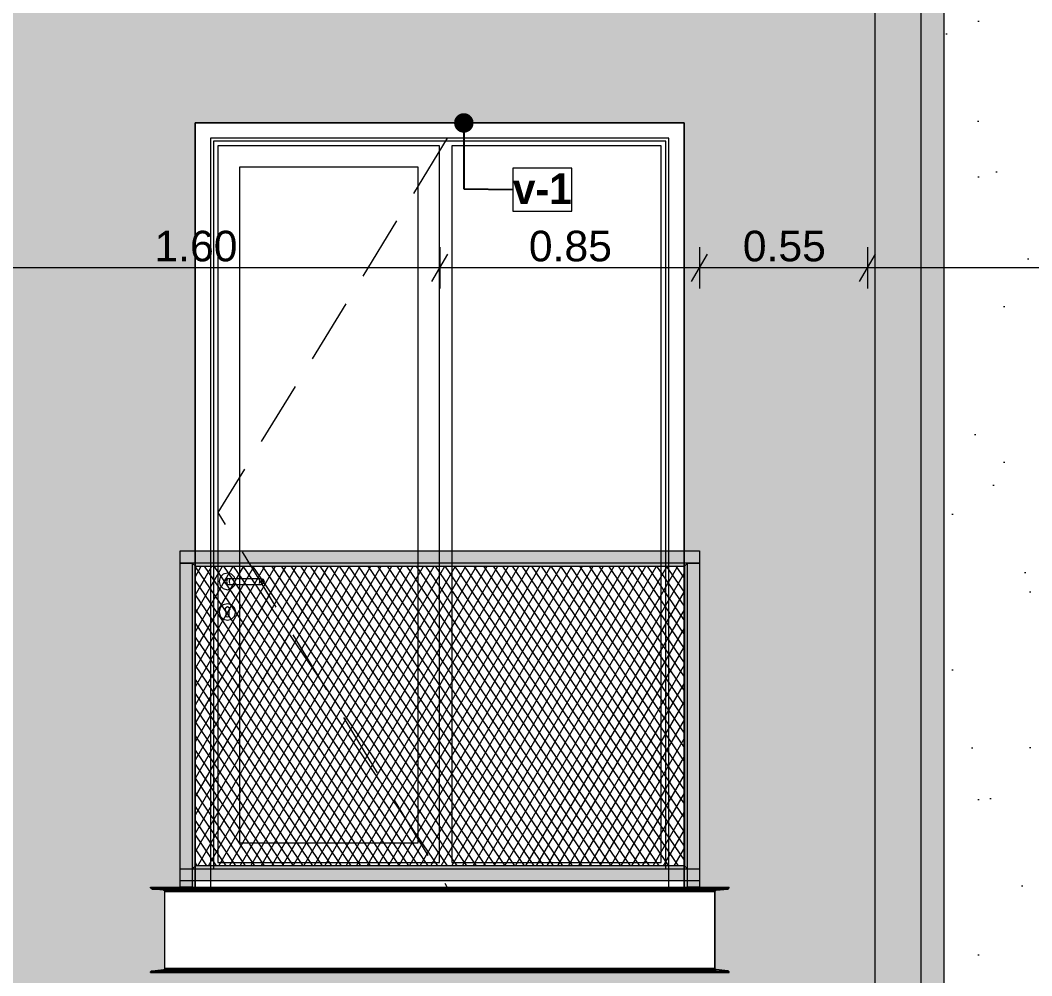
# Model space of a CAD drawing. Header units: millimetres. Extents: x 475206255 to 476720147, y 4620882299 to 4621447368.
# Drawn here: x 475499163 to 475502472, y 4621136655 to 4621139781 of the extents above; entities that cross this region are included whole.
import ezdxf

# ---------------------------------------------------------------- set-up
doc = ezdxf.new("R2010")
doc.units = ezdxf.units.MM
doc.header["$MEASUREMENT"] = 0
doc.set_wipeout_variables(frame=1)
doc.linetypes.add('Hidden Line', pattern=[317.5, 211.666667, -105.833333])
for name, color, linetype, lineweight in [('2D Drafting - General_Pen_No__7_Pen_No__7', 7, 'Continuous', 0), ('Dimensioning - General_Pen_No__142', 142, 'Continuous', 0), ('New_2D Drafting - General_Pen_No__30_Pen_No__9_Pen_No__9_Pen_No__253', 252, 'Continuous', 0), ('New_2D Drafting - General_Pen_No__30_Pen_No__9_Pen_No__9_Pen_No__255', 255, 'Continuous', 0), ('New_2D Drafting - General_Pen_No__30_Pen_No__9_Pen_No__9_Pen_No__42', 250, 'Continuous', 0), ('New_2D Drafting - General_Pen_No__30_Pen_No__9_Pen_No__9_Pen_No__7', 7, 'Continuous', 0), ('New_2D Drafting - General_Pen_No__4', 7, 'Continuous', 0), ('New_2D Drafting - General_Pen_No__7', 7, 'Continuous', 0), ('New_Annotation - Label_Pen_No__1', 1, 'Continuous', 0), ('New_Structural - Bearing_Pen_No__250', 7, 'Continuous', 0), ('Structural - Bearing_Pen_No__250', 7, 'Continuous', 0), ('zoma_Pen_No__142', 142, 'Continuous', 0)]:
    doc.layers.add(name, color=color, linetype=linetype, lineweight=lineweight)
doc.layers.add('Dimensioning - General', color=7, linetype='Continuous')
doc.layers.add('zoma', color=7, linetype='Continuous')
doc.styles.add('GENERATED_STYLE_2', font='arial.ttf')
doc.styles.add('GENERATED_STYLE_5', font='')
doc.styles.get('GENERATED_STYLE_5').set_extended_font_data('Avaza', bold=True)
doc.dimstyles.new('GENERATED_STYLE__18', dxfattribs={"dimtxt": 100, "dimasz": 68.640772, "dimexe": 0.18, "dimexo": 0.0625, "dimgap": 0, "dimtad": 1, "dimtih": 1, "dimtoh": 1, "dimlfac": 0.001, "dimzin": 0, "dimdsep": 46, "dimtxsty": 'GENERATED_STYLE_2', "dimblk": 'ARROWHEAD_2', "dimblk1": 'ARROWHEAD_2', "dimblk2": 'ARROWHEAD_2', "dimcen": 0.09, "dimse1": 1, "dimse2": 1, "dimclrd": 142, "dimclre": 142, "dimclrt": 142, "dimadec": 0, "dimazin": 0, "dimtfac": 1, "dimtdec": 4, "dimtmove": 0, "dimatfit": 3, "dimfxl": 1, "dimtolj": 1, "dimtzin": 0, "dimarcsym": 0})
doc.dimstyles.new('GENERATED_STYLE__3', dxfattribs={"dimtxt": 200, "dimasz": 64.421331, "dimexe": 0.18, "dimexo": 3, "dimgap": 0, "dimtad": 1, "dimtih": 1, "dimtoh": 1, "dimlfac": 0.001, "dimzin": 0, "dimdsep": 46, "dimtxsty": 'GENERATED_STYLE_2', "dimblk": 'ARROWHEAD_2', "dimblk1": 'ARROWHEAD_2', "dimblk2": 'ARROWHEAD_2', "dimcen": 0.09, "dimclrd": 142, "dimclre": 142, "dimclrt": 142, "dimadec": 0, "dimazin": 0, "dimtfac": 1, "dimtdec": 4, "dimtmove": 0, "dimatfit": 3, "dimfxl": 1, "dimtolj": 1, "dimtzin": 0, "dimarcsym": 0})
doc.dimstyles.new('GENERATED_STYLE__33', dxfattribs={"dimtxt": 0.18, "dimasz": 127.68, "dimexe": 0.18, "dimexo": 0.0625, "dimgap": 0, "dimtad": 0, "dimtih": 1, "dimtoh": 1, "dimdec": 4, "dimzin": 0, "dimdsep": 46, "dimcen": 0.09, "dimadec": 0, "dimazin": 0, "dimtfac": 1, "dimtdec": 4, "dimtmove": 0, "dimatfit": 3, "dimldrblk": 'ARROWHEAD_11', "dimfxl": 1, "dimtolj": 1, "dimtzin": 0, "dimarcsym": 0})

# ---------------------------------------------------------------- blocks, each defined once
blk = doc.blocks.new('*D1559', base_point=(475826095.8, 4621095193.2))
at = {"layer": 'zoma_Pen_No__142', "color": 142, "linetype": 'Continuous', "lineweight": 0, "transparency": 16777216}
for p, q in [((475496084.6, 4621128706.2), (475496084.6, 4621128833.3)), ((475502184.6, 4621128706.2), (475502184.6, 4621128833.3)), ((475496109.1, 4621128812.1), (475496060.2, 4621128727.4)), ((475502209.1, 4621128812.1), (475502160.2, 4621128727.4)), ((475496084.6, 4621128769.8), (475502184.6, 4621128769.8))]:
    blk.add_line(p, q, dxfattribs=at)
at = {"layer": 'zoma_Pen_No__142', "color": 142, "lineweight": 0, "transparency": 16777216, "char_height": 200, "attachment_point": 7, "style": 'GENERATED_STYLE_2'}
for s, insert in [('\\A1;{\\pql;\\fArial|b0|i0|c204|p0;\\W1.000000;0.40}', (475496109.1, 4621128809.8)), ('\\A1;{\\pql;\\fArial|b0|i0|c204|p0;\\W1.000000;6.10}', (475498867.7, 4621128809.8)), ('\\A1;{\\pql;\\fArial|b0|i0|c204|p0;\\W1.000000;0.40}', (475501626.3, 4621128809.8))]:
    blk.add_mtext(s, dxfattribs=dict(at, insert=insert))
blk = doc.blocks.new('ARROWHEAD_2')
at = {"color": 0, "linetype": 'Continuous', "lineweight": 0}
for p, q in [((-0.378, -0.655), (0.378, 0.655)), ((0, 0), (-1, 0))]:
    blk.add_line(p, q, dxfattribs=at)
blk = doc.blocks.new('*D1560', base_point=(475826095.8, 4621095193.2))
at = {"layer": 'zoma_Pen_No__142', "color": 142, "linetype": 'Continuous', "lineweight": 0, "transparency": 16777216}
for p, q in [((475502184.6, 4621128706.2), (475502184.6, 4621128833.3)), ((475502584.6, 4621128706.2), (475502584.6, 4621128833.3)), ((475502209.1, 4621128812.1), (475502160.2, 4621128727.4)), ((475502609.1, 4621128812.1), (475502560.2, 4621128727.4)), ((475502184.6, 4621128769.8), (475502584.6, 4621128769.8))]:
    blk.add_line(p, q, dxfattribs=at)
blk = doc.blocks.new('ARROWHEAD_11')
at = {"color": 0, "linetype": 'Continuous', "lineweight": 0}
blk.add_line((0, 0), (-1, 0), dxfattribs=at)
at = {"color": 0, "linetype": 'Continuous', "lineweight": 0, "const_width": 0.25, "flags": 128}
blk.add_lwpolyline([(-0.125, 0, 1), (0.125, 0, 1)], format="xyb", close=True, dxfattribs=at)
blk = doc.blocks.new('*D2207', base_point=(475826095.8, 4621095193.2))
at = {"layer": 'Dimensioning - General_Pen_No__142', "color": 142, "linetype": 'Continuous', "lineweight": 0, "transparency": 16777216}
for p, q in [((475501935.3, 4621139038.6), (475501935.3, 4621138903.1)), ((475503435.3, 4621139038.6), (475503435.3, 4621138903.1)), ((475501909.2, 4621138925.7), (475501961.3, 4621139016)), ((475503409.2, 4621138925.7), (475503461.3, 4621139016)), ((475503435.3, 4621138970.8), (475501935.3, 4621138970.8))]:
    blk.add_line(p, q, dxfattribs=at)
at = {"layer": 'Dimensioning - General_Pen_No__142', "color": 142, "lineweight": 0, "transparency": 16777216, "insert": (475502551.8, 4621138990.8), "char_height": 100, "attachment_point": 7, "style": 'GENERATED_STYLE_2'}
blk.add_mtext('\\A1;{\\pql;\\fArial|b0|i0|c204|p0;\\W1.000000;1.50}', dxfattribs=at)
blk = doc.blocks.new('*D2208', base_point=(475826095.8, 4621095193.2))
at = {"layer": 'Dimensioning - General_Pen_No__142', "color": 142, "linetype": 'Continuous', "lineweight": 0, "transparency": 16777216}
for p, q in [((475501385.4, 4621139038.6), (475501385.4, 4621138903.1)), ((475501935.3, 4621139038.6), (475501935.3, 4621138903.1)), ((475501359.3, 4621138925.7), (475501411.4, 4621139016)), ((475501909.2, 4621138925.7), (475501961.3, 4621139016)), ((475501935.3, 4621138970.8), (475501385.4, 4621138970.8))]:
    blk.add_line(p, q, dxfattribs=at)
at = {"layer": 'Dimensioning - General_Pen_No__142', "color": 142, "lineweight": 0, "transparency": 16777216, "insert": (475501526.9, 4621138990.8), "char_height": 100, "attachment_point": 7, "style": 'GENERATED_STYLE_2'}
blk.add_mtext('\\A1;{\\pql;\\fArial|b0|i0|c204|p0;\\W1.000000;0.55}', dxfattribs=at)
blk = doc.blocks.new('*D2209', base_point=(475826095.8, 4621095193.2))
at = {"layer": 'Dimensioning - General_Pen_No__142', "color": 142, "linetype": 'Continuous', "lineweight": 0, "transparency": 16777216}
for p, q in [((475500535.1, 4621139038.6), (475500535.1, 4621138903.1)), ((475501385.4, 4621139038.6), (475501385.4, 4621138903.1)), ((475500509, 4621138925.7), (475500561.2, 4621139016)), ((475501359.3, 4621138925.7), (475501411.4, 4621139016)), ((475501385.4, 4621138970.8), (475500535.1, 4621138970.8))]:
    blk.add_line(p, q, dxfattribs=at)
at = {"layer": 'Dimensioning - General_Pen_No__142', "color": 142, "lineweight": 0, "transparency": 16777216, "insert": (475500826.8, 4621138990.8), "char_height": 100, "attachment_point": 7, "style": 'GENERATED_STYLE_2'}
blk.add_mtext('\\A1;{\\pql;\\fArial|b0|i0|c204|p0;\\W1.000000;0.85}', dxfattribs=at)
blk = doc.blocks.new('*D2210', base_point=(475826095.8, 4621095193.2))
at = {"layer": 'Dimensioning - General_Pen_No__142', "color": 142, "linetype": 'Continuous', "lineweight": 0, "transparency": 16777216}
for p, q in [((475498935.1, 4621139038.6), (475498935.1, 4621138903.1)), ((475500535.1, 4621139038.6), (475500535.1, 4621138903.1)), ((475498909, 4621138925.7), (475498961.2, 4621139016)), ((475500509, 4621138925.7), (475500561.2, 4621139016)), ((475500535.1, 4621138970.8), (475498935.1, 4621138970.8))]:
    blk.add_line(p, q, dxfattribs=at)
at = {"layer": 'Dimensioning - General_Pen_No__142', "color": 142, "lineweight": 0, "transparency": 16777216, "insert": (475499601.6, 4621138990.8), "char_height": 100, "attachment_point": 7, "style": 'GENERATED_STYLE_2'}
blk.add_mtext('\\A1;{\\pql;\\fArial|b0|i0|c204|p0;\\W1.000000;1.60}', dxfattribs=at)

msp = doc.modelspace()

# ---------------------------------------------------------------- hatches: boundary and pattern name
at = {"layer": 'New_2D Drafting - General_Pen_No__30_Pen_No__9_Pen_No__9_Pen_No__253', "linetype": 'Continuous', "lineweight": 0}
h = msp.add_hatch(dxfattribs=at)
h.set_pattern_fill('BRICK___RUNNING_BOND', color=252, style=0, pattern_type=2)
h.set_pattern_definition([(0, (475826095.757, 4621095193.19), (0, 66.64), []), (90, (475826095.76, 4621095193.2), (-244.8, 0), [66.64, -66.64]), (90, (475826218.16, 4621095259.83), (-244.8, 0), [66.64, -66.64])])
h.paths.add_polyline_path([(475495684.877, 4621143744.467), (475502184.877, 4621143744.467), (475502184.877, 4621130544.873), (475502184.877, 4621130444.873), (475495684.877, 4621130444.873)])
h.paths.add_polyline_path([(475496084.87, 4621131644.895), (475498785.102, 4621131644.895), (475498785.102, 4621143344.917), (475496084.87, 4621143344.917)], flags=0)
h.paths.add_polyline_path([(475499734.627, 4621136664.899), (475499635.661, 4621136664.899), (475499635.661, 4621136944.899), (475499734.627, 4621136944.899), (475499734.627, 4621139444.911), (475501334.626, 4621139444.911), (475501334.626, 4621136944.899), (475501435.661, 4621136944.899), (475501435.661, 4621136664.899), (475501334.626, 4621136664.899)], flags=0)
h.paths.add_polyline_path([(475499635.661, 4621139864.899), (475501435.661, 4621139864.899), (475501435.661, 4621140144.899), (475501334.626, 4621140144.899), (475501334.626, 4621142644.905), (475499734.627, 4621142644.905), (475499734.627, 4621140144.899), (475499635.661, 4621140144.899)], flags=0)
h.paths.add_polyline_path([(475499635.661, 4621133464.899), (475499635.661, 4621133744.899), (475499734.627, 4621133744.899), (475499734.627, 4621136244.91), (475501334.626, 4621136244.91), (475501334.626, 4621133744.899), (475501435.661, 4621133744.899), (475501435.661, 4621133464.899), (475501334.626, 4621133464.899), (475499734.627, 4621133464.899)], flags=0)
h.paths.add_polyline_path([(475499788.676, 4621131444.91), (475499788.676, 4621133044.91), (475501388.676, 4621133044.91), (475501388.676, 4621131444.91)], flags=0)
at = {"layer": 'New_2D Drafting - General_Pen_No__30_Pen_No__9_Pen_No__9_Pen_No__255', "linetype": 'Continuous', "lineweight": 0}
for points in [[(475501959.772, 4621143044.643), (475502109.772, 4621143044.642), (475502109.76, 4621130444.873), (475501959.76, 4621130444.873)], [(475501385.661, 4621138044.9), (475501385.661, 4621138004.9), (475499685.661, 4621138004.9), (475499685.661, 4621138044.9)], [(475499725.667, 4621136944.899), (475499685.661, 4621136944.899), (475499685.661, 4621138004.9), (475499725.667, 4621138004.9)], [(475499725.667, 4621137004.899), (475499735.667, 4621137014.899), (475499735.667, 4621137994.9), (475499725.667, 4621138004.9)], [(475501335.654, 4621137994.9), (475501345.654, 4621138004.9), (475499725.667, 4621138004.9), (475499735.667, 4621137994.9)], [(475501335.654, 4621137014.899), (475501345.654, 4621137004.899), (475501345.654, 4621138004.9), (475501335.654, 4621137994.9)], [(475501385.661, 4621136944.899), (475501345.654, 4621136944.899), (475501345.654, 4621138004.9), (475501385.661, 4621138004.9)], [(475501385.661, 4621137004.899), (475501385.661, 4621136964.899), (475499685.661, 4621136964.899), (475499685.661, 4621137004.899)], [(475501345.654, 4621137004.899), (475501335.654, 4621137014.899), (475499735.667, 4621137014.899), (475499725.667, 4621137004.899)]]:
    msp.add_hatch(color=255, dxfattribs=at).paths.add_polyline_path(points)
at = {"layer": 'New_2D Drafting - General_Pen_No__30_Pen_No__9_Pen_No__9_Pen_No__42', "linetype": 'Continuous', "lineweight": 0}
h = msp.add_hatch(dxfattribs=at)
h.set_pattern_fill('CUT_STONE', color=250, style=0, pattern_type=2)
h.set_pattern_definition([(45, (475826095.76, 4621095993.2), (-254.55844, 254.55844), [0, -240, 0, -360]), (110, (475826895.76, 4621095993.2), (338.28934, 123.12725), [0, -176, 0, -304])])
h.paths.add_polyline_path([(475502184.877, 4621143744.467), (475502184.877, 4621133044.875), (475502184.877, 4621130444.873), (475502584.792, 4621130444.873), (475502584.792, 4621133044.875), (475504235.065, 4621133044.875), (475504235.065, 4621130444.873), (475507435.487, 4621130444.873), (475507435.487, 4621133044.875), (475508935.073, 4621133044.875), (475508935.073, 4621130444.873), (475509484.934, 4621130444.873), (475509484.934, 4621143744.467)])
h.paths.add_polyline_path([(475508934.77, 4621139444.875), (475507434.77, 4621139444.875), (475507434.77, 4621136944.874), (475508934.77, 4621136944.874)], flags=0)
h.paths.add_polyline_path([(475508934.77, 4621140144.874), (475508934.77, 4621142644.874), (475507434.77, 4621142644.874), (475507434.77, 4621140144.874)], flags=0)
h.paths.add_polyline_path([(475508934.77, 4621133744.874), (475508934.77, 4621136244.874), (475507434.77, 4621136244.874), (475507434.77, 4621133744.874)], flags=0)
h.paths.add_polyline_path([(475504234.782, 4621136244.874), (475502734.782, 4621136244.874), (475502734.782, 4621133744.874), (475504234.782, 4621133744.874)], flags=0)
h.paths.add_polyline_path([(475504234.782, 4621142644.874), (475502734.782, 4621142644.874), (475502734.782, 4621140144.874), (475504234.782, 4621140144.874)], flags=0)
h.paths.add_polyline_path([(475502734.782, 4621136944.874), (475504234.782, 4621136944.874), (475504234.782, 4621139444.875), (475502734.782, 4621139444.875)], flags=0)
at = {"layer": 'New_2D Drafting - General_Pen_No__7', "linetype": 'Continuous', "lineweight": 0}
h = msp.add_hatch(dxfattribs=at)
h.set_pattern_fill('BATT_INSULATION', style=0, pattern_type=2)
h.set_pattern_definition([(60, (475826095.757, 4621095193.19), (-25.980762, 15), []), (124.306619, (475826095.757, 4621095193.19), (23.8156986, 11.25), [])])
h.paths.add_polyline_path([(475499735.667, 4621137994.9), (475501335.654, 4621137994.9), (475501335.654, 4621137014.899), (475499735.667, 4621137014.899)])

# ---------------------------------------------------------------- linework, layer by layer
at = {"layer": '2D Drafting - General_Pen_No__7_Pen_No__7', "color": 7, "linetype": 'Continuous', "lineweight": 0, "flags": 128}
for points in [[(475499738.752, 4621136944.905), (475501334.635, 4621136944.91), (475501334.627, 4621139444.911), (475499734.627, 4621139444.905)], [(475499734.627, 4621139444.905), (475499734.635, 4621136944.905), (475499738.752, 4621136944.905)]]:
    msp.add_lwpolyline(points, dxfattribs=at)
for points in [[(475501284.627, 4621139394.909), (475499784.627, 4621139394.904), (475499784.635, 4621136944.905), (475501284.635, 4621136944.912)], [(475501274.627, 4621139384.909), (475499794.627, 4621139384.904), (475499794.635, 4621137004.907), (475501274.635, 4621137004.912)], [(475500534.631, 4621139369.907), (475499809.627, 4621139369.904), (475499809.635, 4621137024.907), (475500534.635, 4621137024.909)], [(475501259.627, 4621139369.909), (475500574.627, 4621139369.907), (475500574.635, 4621137024.909), (475501259.635, 4621137024.912)], [(475500464.627, 4621139299.906), (475499879.627, 4621139299.904), (475499879.635, 4621137089.907), (475500464.635, 4621137089.909)]]:
    msp.add_lwpolyline(points, close=True, dxfattribs=at)
at = {"layer": '2D Drafting - General_Pen_No__7_Pen_No__7', "color": 7, "linetype": 'Hidden Line', "lineweight": 0, "flags": 128}
msp.add_lwpolyline([(475500559.627, 4621139394.907), (475499809.631, 4621138170.781), (475500558.858, 4621136946.192)], dxfattribs=at)
at = {"layer": 'New_2D Drafting - General_Pen_No__30_Pen_No__9_Pen_No__9_Pen_No__7', "color": 7, "linetype": 'Continuous', "lineweight": 0, "flags": 128}
for points in [[(475495684.877, 4621143744.467), (475502184.877, 4621143744.467), (475502184.877, 4621130544.873), (475502184.877, 4621130444.873), (475495684.877, 4621130444.873)], [(475502184.877, 4621143744.467), (475502184.877, 4621133044.875), (475502184.877, 4621130444.873), (475502584.792, 4621130444.873), (475502584.792, 4621133044.875), (475504235.065, 4621133044.875), (475504235.065, 4621130444.873), (475507435.487, 4621130444.873), (475507435.487, 4621133044.875), (475508935.073, 4621133044.875), (475508935.073, 4621130444.873), (475509484.934, 4621130444.873), (475509484.934, 4621143744.467)], [(475501959.772, 4621143044.643), (475502109.772, 4621143044.642), (475502109.76, 4621130444.873), (475501959.76, 4621130444.873)], [(475499734.627, 4621136664.899), (475499635.661, 4621136664.899), (475499635.661, 4621136944.899), (475499734.627, 4621136944.899), (475499734.627, 4621139444.911), (475501334.626, 4621139444.911), (475501334.626, 4621136944.899), (475501435.661, 4621136944.899), (475501435.661, 4621136664.899), (475501334.626, 4621136664.899)], [(475501385.661, 4621138044.9), (475501385.661, 4621138004.9), (475499685.661, 4621138004.9), (475499685.661, 4621138044.9)], [(475499725.667, 4621136944.899), (475499685.661, 4621136944.899), (475499685.661, 4621138004.9), (475499725.667, 4621138004.9)], [(475499725.667, 4621137004.899), (475499735.667, 4621137014.899), (475499735.667, 4621137994.9), (475499725.667, 4621138004.9)], [(475501335.654, 4621137994.9), (475501345.654, 4621138004.9), (475499725.667, 4621138004.9), (475499735.667, 4621137994.9)], [(475501335.654, 4621137014.899), (475501345.654, 4621137004.899), (475501345.654, 4621138004.9), (475501335.654, 4621137994.9)], [(475501385.661, 4621136944.899), (475501345.654, 4621136944.899), (475501345.654, 4621138004.9), (475501385.661, 4621138004.9)], [(475501385.661, 4621137004.899), (475501385.661, 4621136964.899), (475499685.661, 4621136964.899), (475499685.661, 4621137004.899)], [(475501345.654, 4621137004.899), (475501335.654, 4621137014.899), (475499735.667, 4621137014.899), (475499725.667, 4621137004.899)]]:
    msp.add_lwpolyline(points, close=True, dxfattribs=at)
at = {"layer": 'New_2D Drafting - General_Pen_No__4', "color": 7, "linetype": 'Continuous', "lineweight": 0, "flags": 128}
msp.add_lwpolyline([(475499735.667, 4621137994.9), (475501335.654, 4621137994.9), (475501335.654, 4621137014.899), (475499735.667, 4621137014.899)], close=True, dxfattribs=at)
at = {"layer": 'New_Structural - Bearing_Pen_No__250', "color": 7, "linetype": 'Continuous', "lineweight": 0}
for p, q in [((475499827.022, 4621137968.288), (475499817.139, 4621137958.405)), ((475499840.522, 4621137971.905), (475499827.022, 4621137968.288)), ((475499854.022, 4621137968.288), (475499840.522, 4621137971.905)), ((475499863.905, 4621137958.405), (475499854.022, 4621137968.288)), ((475499817.139, 4621137958.405), (475499813.522, 4621137944.905)), ((475499813.522, 4621137944.905), (475499817.139, 4621137931.405)), ((475499817.139, 4621137931.405), (475499827.022, 4621137921.523)), ((475499833.451, 4621137951.976), (475499830.522, 4621137944.905)), ((475499830.522, 4621137944.905), (475499833.451, 4621137937.834)), ((475499835.003, 4621137951.976), (475499832.244, 4621137944.905)), ((475499832.244, 4621137944.905), (475499835.003, 4621137937.834)), ((475499840.522, 4621137954.905), (475499833.451, 4621137951.976)), ((475499833.451, 4621137937.834), (475499840.522, 4621137934.905)), ((475499839.817, 4621137951.976), (475499837.706, 4621137944.905)), ((475499837.706, 4621137944.905), (475499839.818, 4621137937.834)), ((475499840.522, 4621137954.905), (475499841.664, 4621137954.905)), ((475499840.522, 4621137934.905), (475499841.664, 4621137934.905)), ((475499841.664, 4621137954.905), (475499844.915, 4621137954.905)), ((475499841.664, 4621137934.905), (475499844.915, 4621137934.905)), ((475499844.915, 4621137954.905), (475499849.782, 4621137954.905)), ((475499844.915, 4621137934.905), (475499849.782, 4621137934.905)), ((475499847.023, 4621137951.976), (475499845.88, 4621137944.905)), ((475499845.88, 4621137944.905), (475499847.023, 4621137937.834)), ((475499849.782, 4621137954.905), (475499855.522, 4621137954.905)), ((475499849.782, 4621137934.905), (475499855.522, 4621137934.905)), ((475499854.022, 4621137921.523), (475499863.905, 4621137931.405)), ((475499855.522, 4621137954.905), (475499935.522, 4621137954.906)), ((475499855.522, 4621137934.905), (475499935.522, 4621137934.906)), ((475499864.843, 4621137954.905), (475499863.905, 4621137958.405)), ((475499863.905, 4621137931.405), (475499864.843, 4621137934.905)), ((475499935.522, 4621137954.906), (475499941.262, 4621137954.906)), ((475499935.522, 4621137934.906), (475499941.262, 4621137934.906)), ((475499941.262, 4621137954.906), (475499946.129, 4621137954.906)), ((475499941.262, 4621137934.906), (475499946.129, 4621137934.906)), ((475499944.021, 4621137951.977), (475499945.164, 4621137944.906)), ((475499945.164, 4621137944.906), (475499944.021, 4621137937.835)), ((475499946.129, 4621137954.906), (475499949.38, 4621137954.906)), ((475499946.129, 4621137934.906), (475499949.38, 4621137934.906)), ((475499949.38, 4621137954.906), (475499950.522, 4621137954.906)), ((475499949.38, 4621137934.906), (475499950.522, 4621137934.906)), ((475499950.522, 4621137954.906), (475499957.593, 4621137951.977)), ((475499957.593, 4621137937.835), (475499950.522, 4621137934.906)), ((475499951.227, 4621137951.977), (475499953.338, 4621137944.906)), ((475499953.338, 4621137944.906), (475499951.227, 4621137937.835)), ((475499956.041, 4621137951.977), (475499958.8, 4621137944.906)), ((475499958.8, 4621137944.906), (475499956.041, 4621137937.835)), ((475499957.593, 4621137951.977), (475499960.522, 4621137944.906)), ((475499960.522, 4621137944.906), (475499957.593, 4621137937.835)), ((475499827.022, 4621137921.523), (475499840.522, 4621137917.905)), ((475499840.522, 4621137917.905), (475499854.022, 4621137921.523)), ((475499827.022, 4621137868.288), (475499817.14, 4621137858.405)), ((475499840.522, 4621137871.905), (475499827.022, 4621137868.288)), ((475499854.022, 4621137868.288), (475499840.522, 4621137871.905)), ((475499863.905, 4621137858.405), (475499854.022, 4621137868.288)), ((475499817.14, 4621137858.405), (475499813.522, 4621137844.905)), ((475499813.522, 4621137844.905), (475499817.14, 4621137831.405)), ((475499817.14, 4621137831.405), (475499827.022, 4621137821.523)), ((475499833.802, 4621137856.545), (475499833.055, 4621137854.598)), ((475499835.522, 4621137849.305), (475499833.055, 4621137854.598)), ((475499833.802, 4621137856.545), (475499835.147, 4621137860.049)), ((475499835.147, 4621137860.049), (475499840.522, 4621137862.331)), ((475499835.522, 4621137847.792), (475499835.522, 4621137849.305)), ((475499835.522, 4621137847.792), (475499835.522, 4621137844.905)), ((475499835.522, 4621137844.905), (475499835.522, 4621137842.019)), ((475499835.522, 4621137842.019), (475499835.522, 4621137836.245)), ((475499835.522, 4621137836.245), (475499835.522, 4621137832.405)), ((475499836.987, 4621137828.87), (475499835.522, 4621137832.405)), ((475499840.522, 4621137862.331), (475499845.898, 4621137860.049)), ((475499845.522, 4621137832.405), (475499844.058, 4621137828.87)), ((475499847.99, 4621137854.598), (475499845.522, 4621137849.305)), ((475499845.522, 4621137849.305), (475499845.522, 4621137847.792)), ((475499845.522, 4621137847.792), (475499845.522, 4621137844.905)), ((475499845.522, 4621137844.905), (475499845.522, 4621137842.019)), ((475499845.522, 4621137842.019), (475499845.522, 4621137836.245)), ((475499845.522, 4621137836.245), (475499845.522, 4621137832.405)), ((475499847.243, 4621137856.545), (475499845.898, 4621137860.049)), ((475499847.243, 4621137856.545), (475499847.99, 4621137854.598)), ((475499854.022, 4621137821.523), (475499863.905, 4621137831.405)), ((475499867.522, 4621137844.905), (475499863.905, 4621137858.405)), ((475499863.905, 4621137831.405), (475499867.522, 4621137844.905)), ((475499827.022, 4621137821.523), (475499840.522, 4621137817.905)), ((475499840.522, 4621137827.405), (475499836.987, 4621137828.87)), ((475499844.058, 4621137828.87), (475499840.522, 4621137827.405)), ((475499840.522, 4621137817.905), (475499854.022, 4621137821.523))]:
    msp.add_line(p, q, dxfattribs=at)
at = {"layer": 'Structural - Bearing_Pen_No__250', "color": 7, "linetype": 'Continuous', "lineweight": 0}
for p, q in [((475499589.335, 4621136942.404), (475499589.335, 4621136944.899)), ((475499589.335, 4621136944.899), (475501481.987, 4621136944.899)), ((475499589.734, 4621136940.873), (475499589.335, 4621136942.404)), ((475499589.335, 4621136942.404), (475501481.987, 4621136942.404)), ((475499590.872, 4621136939.575), (475499589.734, 4621136940.873)), ((475499592.575, 4621136938.708), (475499590.872, 4621136939.575)), ((475499593.797, 4621136938.449), (475499592.575, 4621136938.708)), ((475499631.198, 4621136934.459), (475499593.797, 4621136938.449)), ((475499593.797, 4621136938.449), (475501477.524, 4621136938.449)), ((475501440.123, 4621136934.459), (475501477.524, 4621136938.449)), ((475501477.524, 4621136938.449), (475501478.746, 4621136938.708)), ((475501478.746, 4621136938.708), (475501480.449, 4621136939.575)), ((475501480.449, 4621136939.575), (475501481.587, 4621136940.873)), ((475501481.587, 4621136940.873), (475501481.987, 4621136942.404)), ((475501481.987, 4621136942.404), (475501481.987, 4621136944.899)), ((475499632.42, 4621136934.199), (475499631.198, 4621136934.459)), ((475499631.198, 4621136934.459), (475501440.123, 4621136934.459)), ((475499634.123, 4621136933.332), (475499632.42, 4621136934.199)), ((475499635.261, 4621136932.035), (475499634.123, 4621136933.332)), ((475499635.661, 4621136930.504), (475499635.261, 4621136932.035)), ((475499635.661, 4621136930.504), (475501435.661, 4621136930.504)), ((475499635.661, 4621136679.294), (475499635.661, 4621136930.504)), ((475501435.661, 4621136930.504), (475501436.06, 4621136932.035)), ((475501435.661, 4621136679.294), (475501435.661, 4621136930.504)), ((475501436.06, 4621136932.035), (475501437.198, 4621136933.332)), ((475501437.198, 4621136933.332), (475501438.901, 4621136934.199)), ((475501438.901, 4621136934.199), (475501440.123, 4621136934.459)), ((475499593.797, 4621136671.349), (475499631.198, 4621136675.339)), ((475499631.198, 4621136675.339), (475499632.42, 4621136675.598)), ((475499631.198, 4621136675.339), (475501440.123, 4621136675.339)), ((475499632.42, 4621136675.598), (475499634.123, 4621136676.465)), ((475499634.123, 4621136676.465), (475499635.261, 4621136677.763)), ((475499635.261, 4621136677.763), (475499635.661, 4621136679.294)), ((475499635.645, 4621136679.294), (475501435.661, 4621136679.294)), ((475501436.06, 4621136677.763), (475501435.661, 4621136679.294)), ((475501437.198, 4621136676.465), (475501436.06, 4621136677.763)), ((475501438.901, 4621136675.598), (475501437.198, 4621136676.465)), ((475501440.123, 4621136675.339), (475501438.901, 4621136675.598)), ((475501477.524, 4621136671.349), (475501440.123, 4621136675.339)), ((475499589.335, 4621136667.394), (475499589.734, 4621136668.925)), ((475499589.335, 4621136664.899), (475499589.335, 4621136667.394)), ((475499589.335, 4621136667.394), (475501481.987, 4621136667.394)), ((475499589.335, 4621136664.899), (475501481.987, 4621136664.899)), ((475499589.734, 4621136668.925), (475499590.872, 4621136670.222)), ((475499590.872, 4621136670.222), (475499592.575, 4621136671.089)), ((475499592.575, 4621136671.089), (475499593.797, 4621136671.349)), ((475499593.797, 4621136671.349), (475501477.524, 4621136671.349)), ((475501478.746, 4621136671.089), (475501477.524, 4621136671.349)), ((475501480.449, 4621136670.222), (475501478.746, 4621136671.089)), ((475501481.587, 4621136668.925), (475501480.449, 4621136670.222)), ((475501481.987, 4621136667.394), (475501481.587, 4621136668.925)), ((475501481.987, 4621136664.899), (475501481.987, 4621136667.394))]:
    msp.add_line(p, q, dxfattribs=at)

# ---------------------------------------------------------------- dimensions: what is measured, and where the dimension line sits
at = {"layer": 'Dimensioning - General', "color": 142, "linetype": 'Continuous', "lineweight": 0}
for base, p1, p2, picture, middle in [((475501385.359, 4621138970.845), (475501935.264, 4621139444.875), (475501385.359, 4621139521.014), '*D2208', (475501656.309, 4621139040.845)), ((475498935.108, 4621138970.845), (475500535.108, 4621139444.911), (475498935.108, 4621139444.905), '*D2210', (475499731.106, 4621139040.845)), ((475501935.264, 4621138970.845), (475503435.264, 4621139444.875), (475501935.264, 4621139444.875), '*D2207', (475502681.262, 4621139040.845))]:
    dim = msp.add_linear_dim(base=base, p1=p1, p2=p2, angle=180, dimstyle='GENERATED_STYLE__18', dxfattribs=at)
    dim.commit()
    dim.dimension.update_dxf_attribs({"geometry": picture, "text_midpoint": middle, "dimtype": 160})
at = {"layer": 'zoma', "color": 142, "linetype": 'Continuous', "lineweight": 0}
for base, p1, p2, picture, middle in [((475502184.643, 4621128769.757), (475496084.643, 4621181335.422), (475502184.643, 4621180935.422), '*D1559', (475499126.639, 4621128909.757)), ((475502584.643, 4621128769.757), (475502184.643, 4621180935.422), (475502584.643, 4621181335.422), '*D1560', (475501885.222, 4621128909.757))]:
    dim = msp.add_linear_dim(base=base, p1=p1, p2=p2, dimstyle='GENERATED_STYLE__3', dxfattribs=at)
    dim.commit()
    dim.dimension.update_dxf_attribs({"geometry": picture, "text_midpoint": middle, "dimtype": 160})

# ---------------------------------------------------------------- next in the draw order: wipeouts: each hides what was drawn before it
at = {"color": 1, "linetype": 'Continuous', "lineweight": 0, "ltscale": 23227692890.78544}
msp.add_wipeout([(475500774.308, 4621139156.127), (475500967.25, 4621139156.127), (475500967.25, 4621139297.304), (475500774.308, 4621139297.304)], dxfattribs=at).dxf.layer = 'New_Annotation - Label_Pen_No__1'

# ---------------------------------------------------------------- next in the draw order: linework, layer by layer
at = {"layer": 'New_Annotation - Label_Pen_No__1', "color": 1, "linetype": 'Continuous', "lineweight": 0, "flags": 128}
msp.add_lwpolyline([(475500774.308, 4621139156.127), (475500967.25, 4621139156.127), (475500967.25, 4621139297.304), (475500774.308, 4621139297.304), (475500774.308, 4621139156.127)], close=True, dxfattribs=at)

# ---------------------------------------------------------------- next in the draw order: texts
at = {"layer": 'New_Annotation - Label_Pen_No__1', "color": 1, "linetype": 'Continuous', "lineweight": 0, "insert": (475500774.308, 4621139229.531), "char_height": 100, "attachment_point": 4, "style": 'GENERATED_STYLE_5'}
msp.add_mtext('\\A1;{\\pql;\\fAvaza|b1|i0|c0|p0;\\W1.000000;v\\fAvaza|b1|i0|c0|p0;\\W1.000000;-\\fAvaza|b1|i0|c0|p0;\\W1.000000;1}', dxfattribs=at)

# ---------------------------------------------------------------- next in the draw order: dimensions: what is measured, and where the dimension line sits
at = {"layer": 'Dimensioning - General', "color": 142, "linetype": 'Continuous', "lineweight": 0}
dim = msp.add_linear_dim(base=(475500535.108, 4621138970.845), p1=(475501385.359, 4621139521.014), p2=(475500535.108, 4621139444.911), angle=180, dimstyle='GENERATED_STYLE__18', dxfattribs=at)
dim.commit()
dim.dimension.update_dxf_attribs({"geometry": '*D2209', "text_midpoint": (475500956.232, 4621139040.845), "dimtype": 160})

# ---------------------------------------------------------------- next in the draw order: leaders
at = {"layer": 'New_Annotation - Label_Pen_No__1', "color": 1, "linetype": 'Continuous', "lineweight": 0, "annotation_type": 0, "has_hookline": 1, "hookline_direction": 0, "text_width": 172.973}
msp.add_leader([(475500614.024, 4621139444.908), (475500614.024, 4621139229.531), (475500774.308, 4621139226.716)], dimstyle='GENERATED_STYLE__33', dxfattribs=at)

doc.saveas('drawing.dxf')
